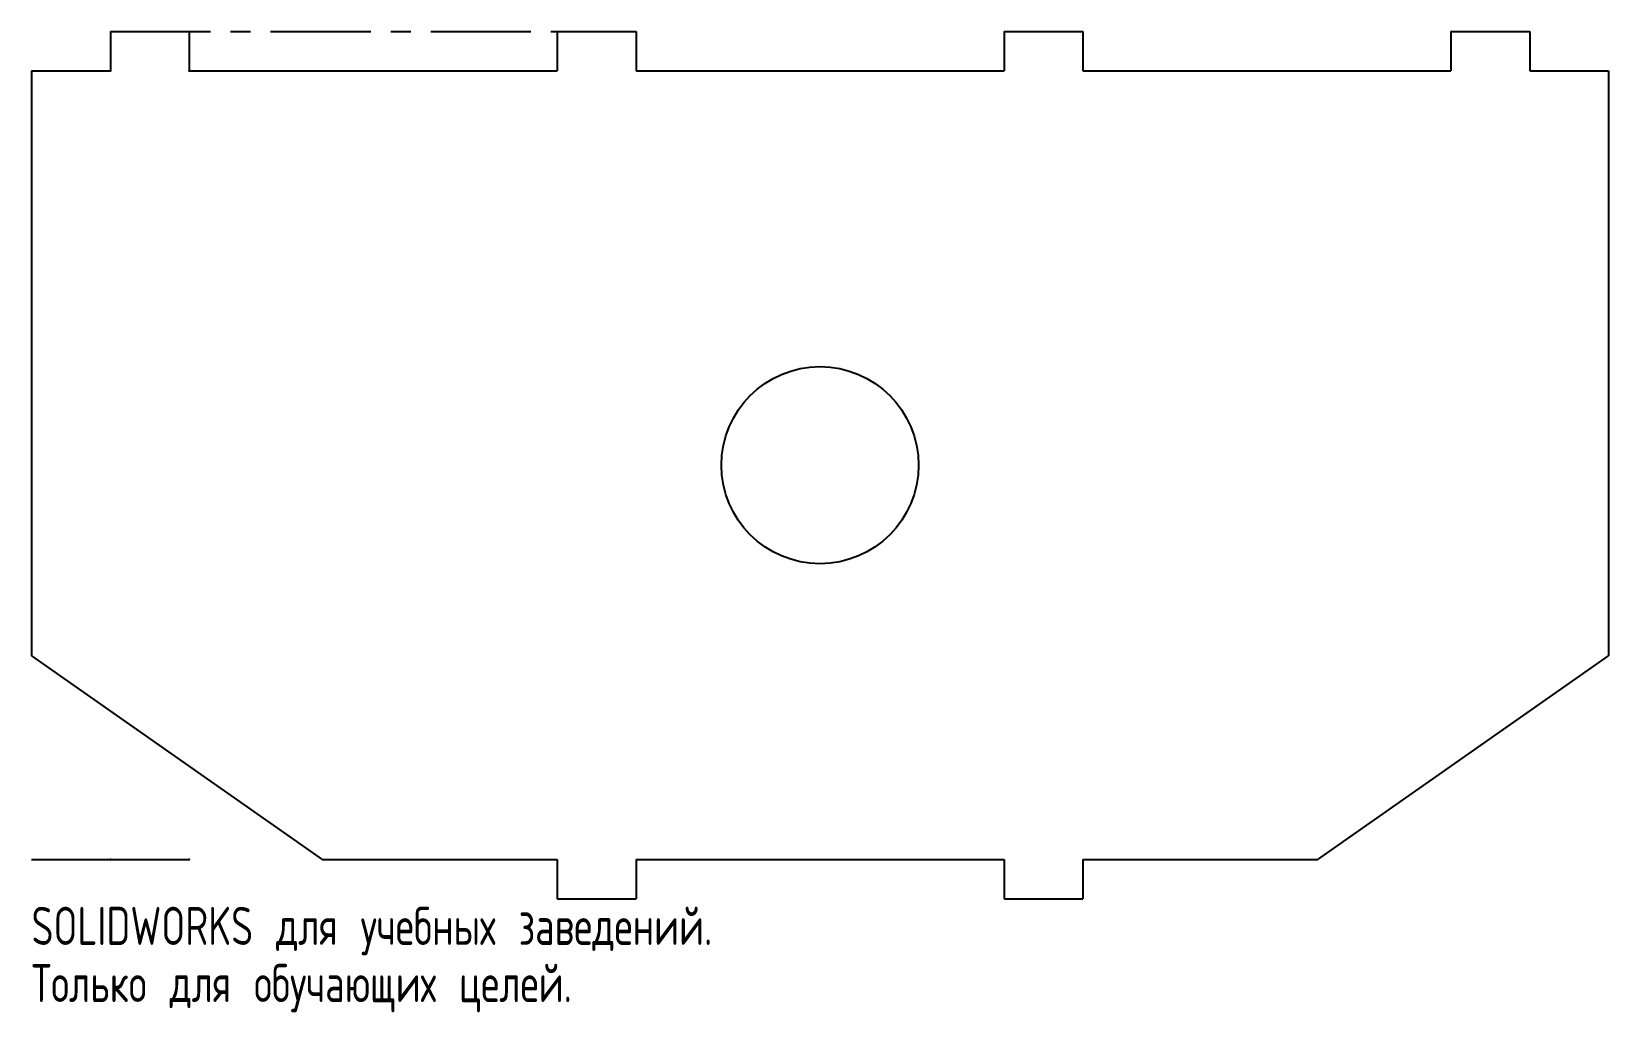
# Model space of a CAD drawing. Header units: millimetres. Extents: x 0 to 200, y -19 to 105.
import ezdxf

# ---------------------------------------------------------------- set-up
doc = ezdxf.new("R2010")
doc.units = ezdxf.units.MM
doc.header["$PDSIZE"] = -1
doc.linetypes.add('CENTERX2', pattern=[20.32, 12.7, -2.54, 2.54, -2.54])
doc.styles.add('SLDTEXTSTYLE0', font='TXT', dxfattribs={"width": 0.7, "bigfont": 'bigfont'})

msp = doc.modelspace()

# ---------------------------------------------------------------- linework, layer by layer
at = {"color": 7, "linetype": 'Continuous'}
for p, q in [((10, 105), (20, 105)), ((10, 105), (10, 100)), ((20, 105), (20, 100)), ((66.67, 105), (76.67, 105)), ((66.67, 105), (66.67, 100)), ((66.67, 105), (76.67, 105)), ((66.67, 105), (66.67, 100)), ((76.67, 105), (76.67, 100)), ((76.67, 105), (76.67, 100)), ((123.34, 105), (133.34, 105)), ((123.34, 105), (123.34, 100)), ((123.34, 105), (133.34, 105)), ((123.34, 105), (123.34, 100)), ((133.34, 105), (133.34, 100)), ((133.34, 105), (133.34, 100)), ((180.01, 105), (190.01, 105)), ((180.01, 105), (180.01, 100)), ((180.01, 105), (190.01, 105)), ((180.01, 105), (180.01, 100)), ((190.01, 105), (190.01, 100)), ((190.01, 105), (190.01, 100)), ((0, 100), (10, 100)), ((0, 100), (0, 25.81)), ((20, 100), (66.67, 100)), ((76.67, 100), (123.34, 100)), ((133.34, 100), (180.01, 100)), ((190.01, 100), (200, 100)), ((200, 100), (200, 25.81)), ((0, 25.81), (36.86, 0)), ((163.14, 0), (200, 25.81)), ((0, 0), (10, 0)), ((10, 0), (20, 0)), ((36.86, 0), (66.67, 0)), ((66.67, 0), (66.67, -5)), ((76.67, 0), (76.67, -5)), ((76.67, 0), (123.34, 0)), ((123.34, 0), (123.34, -5)), ((133.34, 0), (133.34, -5)), ((133.34, 0), (163.14, 0)), ((66.67, -5), (76.67, -5)), ((123.34, -5), (133.34, -5))]:
    msp.add_line(p, q, dxfattribs=at)
at = {"color": 7, "linetype": 'CENTERX2'}
msp.add_line((10, 105), (66.67, 105), dxfattribs=at)
msp.add_line((10, 105), (66.67, 105), dxfattribs=at)
at = {"color": 7, "linetype": 'Continuous'}
msp.add_circle((100, 50), 12.5, dxfattribs=at)
for p in [(10, 100), (20, 100), (10, 0), (10, 0), (20, 0)]:
    msp.add_point(p, dxfattribs=at)

# ---------------------------------------------------------------- texts
at = {"color": 7, "linetype": 'Continuous', "char_height": 4.8336, "attachment_point": 1, "style": 'SLDTEXTSTYLE0'}
for s, insert in [('SOLIDWORKS для учебных заведений.', (0, -6.02)), ('Только для обучающих целей.', (0, -13.27))]:
    msp.add_mtext(s, dxfattribs=dict(at, insert=insert))

doc.saveas('drawing.dxf')
